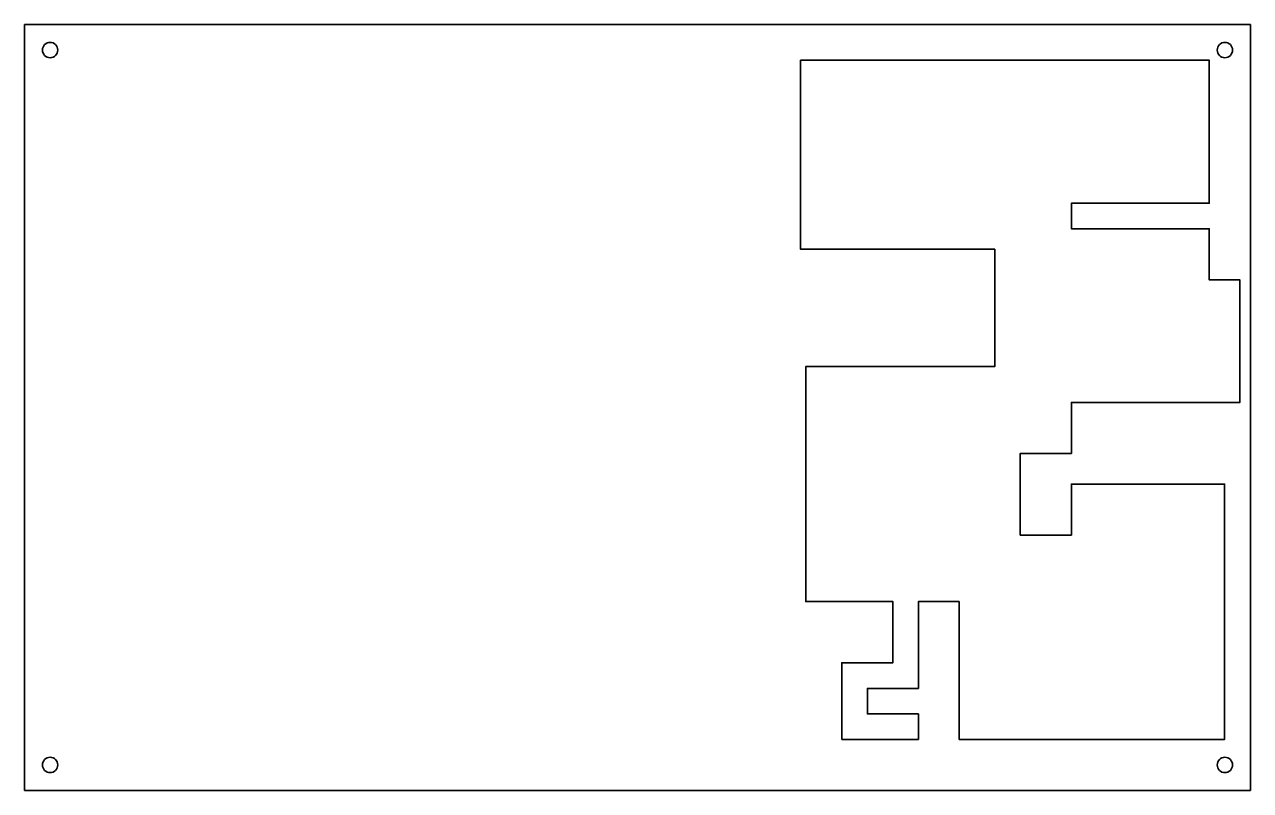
# Model space of a CAD drawing. Header units: inches. Extents: x 4 to 244, y -160 to -10.
import ezdxf

# ---------------------------------------------------------------- set-up
doc = ezdxf.new("R2010")
doc.units = ezdxf.units.IN
doc.header["$MEASUREMENT"] = 0
doc.layers.add('Layer 1', color=7, linetype='Continuous')

# ---------------------------------------------------------------- blocks, each defined once
blk = doc.blocks.new('block 2')
at = {"layer": 'Layer 1', "color": 250, "lineweight": 35, "true_color": 0x231f20}
blk.add_lwpolyline([(4, -160), (244, -160), (244, -10), (4, -10), (4, -160)], dxfattribs=at)
at = {"layer": 'Layer 1', "color": 18, "lineweight": 35, "true_color": 0x010101}
blk.add_lwpolyline([(164, -150), (179, -150), (179, -145), (169, -145), (169, -140), (179, -140), (179, -123), (186.94, -123), (186.94, -150), (238.94, -150), (238.94, -100), (208.94, -100), (208.94, -110), (198.94, -110), (198.94, -94), (208.94, -94), (208.94, -84), (241.94, -84), (241.94, -60), (235.94, -60), (235.94, -50), (208.94, -50), (208.94, -45), (235.94, -45), (235.94, -17), (155.94, -17), (155.94, -54), (193.94, -54), (193.94, -77), (156.94, -77), (156.94, -123), (174, -123), (174, -135), (164, -135), (164, -150)], dxfattribs=at)

msp = doc.modelspace()

# ---------------------------------------------------------------- linework, layer by layer
at = {"layer": 'Layer 1', "color": 250, "lineweight": 35, "true_color": 0x231f20}
for points in [[(10.5, -15), (10.5, -15.83), (9.83, -16.5), (9, -16.5), (8.17, -16.5), (7.5, -15.83), (7.5, -15), (7.5, -14.18), (8.17, -13.5), (9, -13.5), (9.83, -13.5), (10.5, -14.18), (10.5, -15)], [(240.5, -15), (240.5, -15.83), (239.83, -16.5), (239, -16.5), (238.17, -16.5), (237.5, -15.83), (237.5, -15), (237.5, -14.18), (238.17, -13.5), (239, -13.5), (239.83, -13.5), (240.5, -14.18), (240.5, -15)], [(10.5, -155), (10.5, -155.83), (9.83, -156.5), (9, -156.5), (8.17, -156.5), (7.5, -155.83), (7.5, -155), (7.5, -154.18), (8.17, -153.5), (9, -153.5), (9.83, -153.5), (10.5, -154.18), (10.5, -155)], [(240.5, -155), (240.5, -155.83), (239.83, -156.5), (239, -156.5), (238.17, -156.5), (237.5, -155.83), (237.5, -155), (237.5, -154.18), (238.17, -153.5), (239, -153.5), (239.83, -153.5), (240.5, -154.18), (240.5, -155)]]:
    msp.add_open_spline(points, degree=3, knots=[0, 0, 0, 0, 1, 1, 1, 2, 2, 2, 3, 3, 3, 4, 4, 4, 4], dxfattribs=at)

# ---------------------------------------------------------------- block references
at = {"layer": 'Layer 1'}
msp.add_blockref('block 2', (0, 0), dxfattribs=at)

doc.saveas('drawing.dxf')
